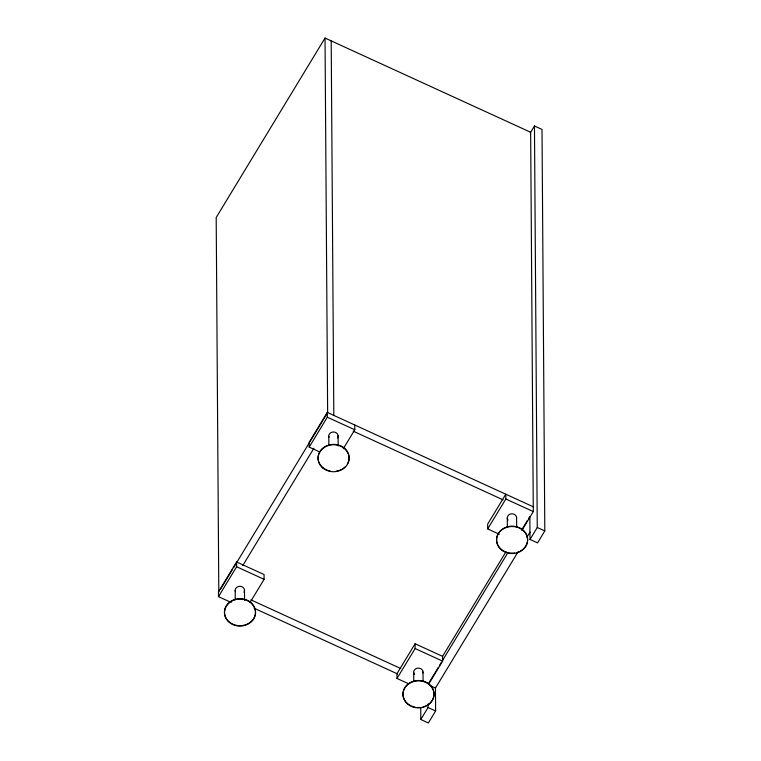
<?xml version="1.0" encoding="UTF-8"?>
<svg xmlns="http://www.w3.org/2000/svg" width="761" height="761" viewBox="0 0 761 761"><rect width="100%" height="100%" fill="white"/><g stroke="black" fill="none" stroke-linecap="round" stroke-linejoin="round"><path stroke-width="1.14" d="M521.808 530.522L533.299 511.582L530.645 132.271L325.023 38.05L216.191 217.503L218.807 592.029M250.188 602.255L264.096 579.33L264.057 574.545L236.595 561.97L218.464 591.877L218.493 596.653L231.163 602.465M533.261 506.797L327.297 412.424L309.156 442.331L309.185 447.107L319.753 451.948M220.652 588.995L232.333 569.732M233.56 567.696L327.639 412.576L325.023 38.05M218.493 596.653L236.633 566.745L236.595 561.97M309.185 447.107L327.325 417.199L327.297 412.424M242.816 565.461L313.913 448.229M530.227 132.966L534.46 125.984L542.013 129.446L544.809 530.931L537.561 542.897L530.008 539.435L529.846 516.871M343.297 448.724L354.788 429.784L354.759 425.009M428.69 684.053L442.598 661.119L442.569 656.343L415.106 643.758L396.966 673.666L397.004 678.451L408.619 683.768M397.004 678.451L415.135 648.543L415.106 643.758M487.696 528.905L505.837 498.997L505.799 494.212L487.658 524.12L487.696 528.905L499.311 534.232M442.483 656.477L505.96 551.811M428.519 683.568L438.346 667.368M439.573 665.342L441.418 662.308M442.645 660.282L507.739 552.952M522.474 528.648L527.392 520.543M528.619 518.517L529.846 516.5M517.746 552.362L435.454 688.049L430.06 685.575M526.954 537.171L530.027 532.11M435.454 687.231L435.615 710.983L428.357 722.95L420.804 719.487L428.062 707.53L428.034 703.963M530.008 539.435L537.256 527.478L534.46 125.984M337.551 437.936L337.608 437.86A4.661 4.052 -0.4 0 0 336.039 432.686A4.661 4.052 -0.4 0 0 329.951 433.38L329.266 434.255A4.661 4.052 -0.4 0 0 329.018 437.347M243.948 592.267L244.015 592.182A4.661 4.052 -0.4 0 0 242.445 587.016A4.661 4.052 -0.4 0 0 236.348 587.701L235.672 588.586A4.661 4.052 -0.4 0 0 235.425 591.678M327.325 417.199L354.788 429.784M505.837 498.997L533.299 511.582M353.19 431.173L503.05 499.834M537.256 527.478L544.809 530.931M236.633 566.745L264.096 579.33M415.135 648.543L442.598 661.119M250.883 599.858L400.743 668.519M254.088 608.201L397.48 673.904M428.062 707.53L435.615 710.983M516.595 517.594L516.662 526.602M507.292 518.108L507.359 527.116M423.002 671.925L423.059 680.924M420.728 707.616L420.804 719.487M413.699 672.439L413.765 681.437M411.244 706.322L411.244 705.951A15.534 13.517 -0.4 0 0 415.049 707.169M338.093 435.796L338.16 445.927M331.197 40.885L333.813 415.411M328.79 436.31L328.857 445.318M244.49 590.127L244.566 600.258M235.197 590.641L235.254 599.649M226.845 619.406A15.534 13.517 -0.4 0 1 234.141 599.687A15.534 13.517 -0.4 0 1 255.173 609.323A15.534 13.517 -0.4 0 1 240.581 625.704M239.563 625.704A15.534 13.517 -0.4 0 1 227.415 620.139M330.141 471.049A15.534 13.517 -0.4 0 1 318.811 453.746A15.534 13.517 -0.4 0 1 339.625 445.394A15.534 13.517 -0.4 0 1 347.32 464.153M344.98 467.035A15.534 13.517 -0.4 0 1 339.13 470.488M338.169 470.774A15.534 13.517 -0.4 0 1 336.191 471.183M508.063 520.096A4.661 4.052 -0.4 0 1 507.777 516.044L508.453 515.168A4.661 4.052 -0.4 0 1 514.027 514.217A4.661 4.052 -0.4 0 1 516.51 518.65M507.663 552.619A15.534 13.517 -0.4 0 1 498.693 532.852A15.534 13.517 -0.4 0 1 522.902 529.932A15.534 13.517 -0.4 0 1 520.362 551.088M519.487 551.535A15.534 13.517 -0.4 0 1 516.681 552.562M514.702 552.981A15.534 13.517 -0.4 0 1 508.643 552.838M414.469 674.427A4.661 4.052 -0.4 0 1 414.174 670.374L414.859 669.499A4.661 4.052 -0.4 0 1 420.424 668.548A4.661 4.052 -0.4 0 1 422.916 672.981M407.944 703.915A15.534 13.517 -0.4 0 1 407.116 684.814A15.534 13.517 -0.4 0 1 429.061 684.063A15.534 13.517 -0.4 0 1 429.889 703.164M429.175 703.782A15.534 13.517 -0.4 0 1 426.769 705.418M425.894 705.866A15.534 13.517 -0.4 0 1 423.078 706.893M419.083 707.492A15.534 13.517 -0.4 0 1 417.057 707.445M410.369 705.514A15.534 13.517 -0.4 0 1 408.705 704.486M229.432 622.488A15.534 13.517 -0.4 0 0 255.135 615.544A15.534 13.517 -0.4 0 0 235.415 599.658A15.534 13.517 -0.4 0 0 229.432 622.488M323.035 468.158A15.534 13.517 -0.4 0 0 348.738 461.214A15.534 13.517 -0.4 0 0 329.018 445.328A15.534 13.517 -0.4 0 0 323.035 468.158M501.537 549.956A15.534 13.517 -0.4 0 0 527.24 543.002A15.534 13.517 -0.4 0 0 507.52 527.116A15.534 13.517 -0.4 0 0 501.537 549.956M407.944 704.286A15.534 13.517 -0.4 0 0 433.646 697.333A15.534 13.517 -0.4 0 0 413.927 681.447A15.534 13.517 -0.4 0 0 407.944 704.286"/></g></svg>
